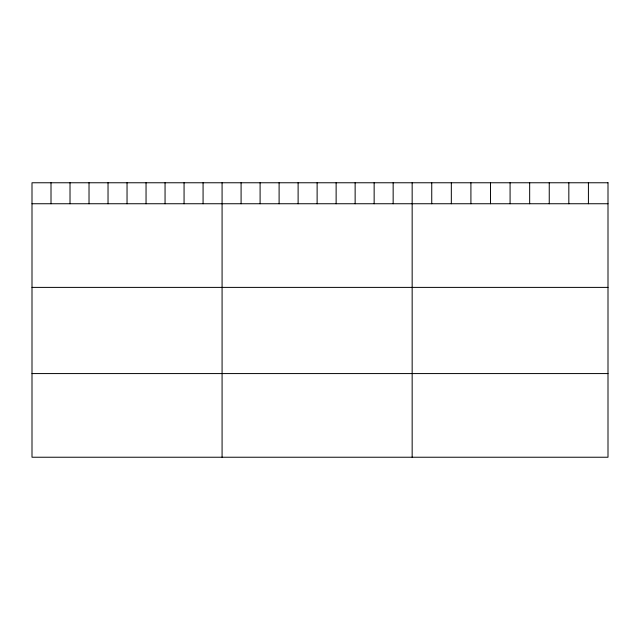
<?xml version="1.0" encoding="UTF-8"?>
<svg xmlns="http://www.w3.org/2000/svg" width="640" height="640" viewBox="0 0 640 640"><rect width="100%" height="100%" fill="white"/><g stroke="black" fill="none" stroke-linecap="round" stroke-linejoin="round"><path stroke-width="0.96" d="M32 203.744L608 203.744M32 287.392L608 287.392M32 373.576L608 373.576M588.416 182.768L588.416 203.744M568.832 182.768L568.832 203.744M549.248 182.768L549.248 203.744M529.664 182.768L529.664 203.744M510.08 182.768L510.08 203.744M490.496 182.768L490.496 203.744M470.912 182.768L470.912 203.744M451.328 182.768L451.328 203.744M431.744 182.768L431.744 203.744M412.16 182.768L412.16 457.232M393.152 182.768L393.152 203.744M374.144 182.768L374.144 203.744M355.136 182.768L355.136 203.744M336.128 182.768L336.128 203.744M317.12 182.768L317.12 203.744M298.112 182.768L298.112 203.744M279.104 182.768L279.104 203.744M260.096 182.768L260.096 203.744M241.088 182.768L241.088 203.744M222.08 182.768L222.08 457.232M203.072 182.768L203.072 203.744M184.064 182.768L184.064 203.744M165.056 182.768L165.056 203.744M146.048 182.768L146.048 203.744M127.04 182.768L127.04 203.744M108.032 182.768L108.032 203.744M89.024 182.768L89.024 203.744M70.016 182.768L70.016 203.744M51.008 182.768L51.008 203.744M608 182.768L32 182.768L32 457.232L608 457.232L608 182.768"/></g></svg>
